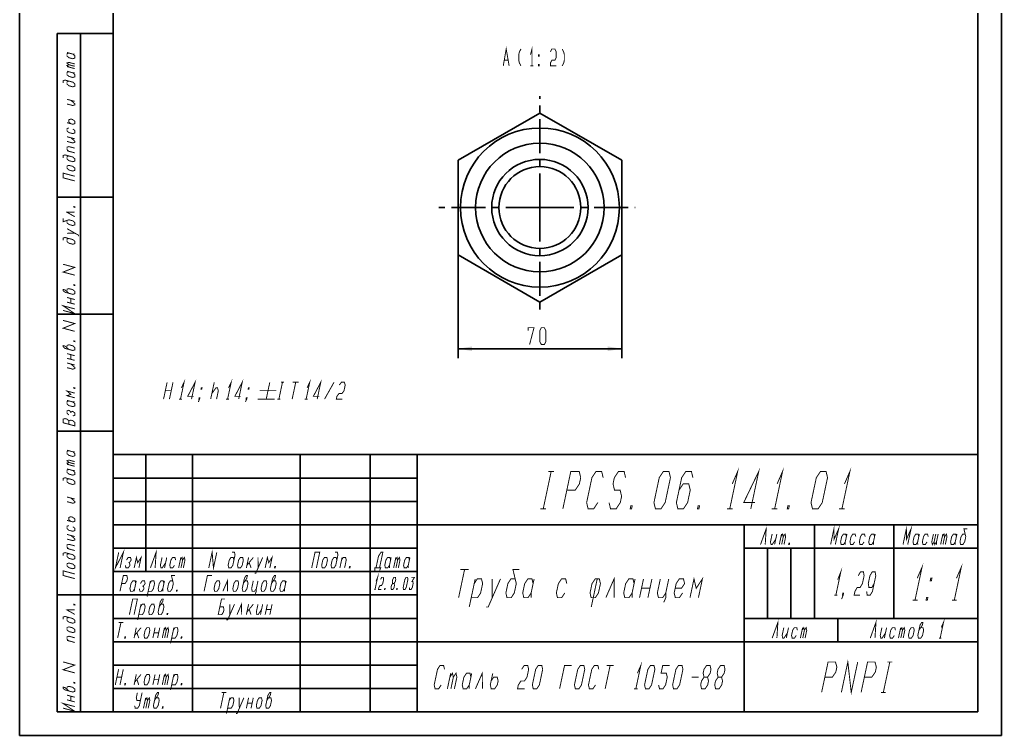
# Model space of a CAD drawing. Header units: millimetres. Extents: x 0 to 210, y 0 to 297.
# Drawn here: x 0 to 210, y 0 to 153 of the extents above; entities that cross this region are included whole.
import ezdxf

# ---------------------------------------------------------------- set-up
doc = ezdxf.new("R2010")
doc.units = ezdxf.units.MM
doc.header["$LTSCALE"] = 19.36
doc.linetypes.add('CENTER', pattern=[0.6, 0.375, -0.075, 0.075, -0.075])
doc.layers.get('0').update_dxf_attribs({"linetype": 'CONTINUOUS'})
for name, color, linetype in [('ALL_AXIS', 7, 'CONTINUOUS'), ('ALL_DIMENSIONS', 7, 'CONTINUOUS'), ('DEFAULT_1', 7, 'CENTER')]:
    doc.layers.add(name, color=color, linetype=linetype)
doc.styles.get("Standard").update_dxf_attribs({"font": 'txt', "width": 0.7})
doc.dimstyles.new('DIMSTYLE_5', dxfattribs={"dimtxt": 3.6, "dimasz": 3, "dimexe": 0.18, "dimexo": 0.0625, "dimgap": 0.09, "dimtad": 1, "dimlfac": 2, "dimdsep": 46, "dimtxsty": 'STANDARD', "dimblk": '_FILLED', "dimblk1": '_FILLED', "dimblk2": '_FILLED', "dimcen": 0.09, "dimadec": 0, "dimazin": 0, "dimtp": 0.3, "dimtm": 0.3, "dimtfac": 1, "dimtofl": 0, "dimtmove": 0, "dimatfit": 3, "dimldrblk": '_FILLED', "dimfxl": 1, "dimtolj": 1, "dimarcsym": 0})

# ---------------------------------------------------------------- blocks, each defined once
blk = doc.blocks.new('_FILLED')
at = {"color": 0, "linetype": 'BYBLOCK'}
blk.add_solid([(0, 0), (-1, 0.167), (-1, -0.167)], dxfattribs=at)
blk = doc.blocks.new('*D8')
at = {"layer": 'ALL_DIMENSIONS', "color": 2, "linetype": 'CONTINUOUS'}
for p, q in [((93.79, 102.71), (93.79, 80.63)), ((128.79, 102.71), (128.79, 80.63)), ((93.79, 82.63), (111.29, 82.63)), ((128.79, 82.63), (111.29, 82.63))]:
    blk.add_line(p, q, dxfattribs=at)
at = {"layer": 'ALL_DIMENSIONS', "color": 2, "linetype": 'CONTINUOUS', "xscale": 3, "yscale": 3, "zscale": 3, "rotation": 180}
blk.add_blockref('_FILLED', (93.79, 82.63), dxfattribs=at)
at = {"layer": 'ALL_DIMENSIONS', "color": 2, "linetype": 'CONTINUOUS', "xscale": 3, "yscale": 3, "zscale": 3}
blk.add_blockref('_FILLED', (128.79, 82.63), dxfattribs=at)

msp = doc.modelspace()

# ---------------------------------------------------------------- linework, layer by layer
at = {"color": 7, "linetype": 'CONTINUOUS'}
for p, q in [((0, 297), (0, 0)), ((210, 297), (210, 0)), ((20, 5), (20, 292.349899)), ((205, 5), (205, 292.349899)), ((8, 5), (8, 150)), ((8, 150), (20, 150)), ((13, 5), (13, 150)), ((20, 5), (20, 150)), ((93.789326, 122.912482), (111.289326, 133.016112)), ((111.289326, 133.016112), (128.789326, 122.912482)), ((93.789326, 102.705223), (93.789326, 122.912482)), ((128.789326, 122.912482), (128.789326, 102.705223)), ((8, 115), (20, 115)), ((111.289326, 92.601593), (93.789326, 102.705223)), ((128.789326, 102.705223), (111.289326, 92.601593)), ((8, 90), (20, 90)), ((8, 65), (20, 65)), ((205, 60), (20, 60)), ((20, 5), (20, 60)), ((27, 35), (27, 60)), ((37, 5), (37, 60)), ((60, 5), (60, 60)), ((75, 5), (75, 60)), ((85, 5), (85, 60)), ((205, 5), (205, 60)), ((85, 55), (20, 55)), ((85, 50), (20, 50)), ((205, 45), (20, 45)), ((155, 5), (155, 45)), ((170, 25), (170, 45)), ((187, 25), (187, 45)), ((85, 40), (20, 40)), ((205, 40), (155, 40)), ((160, 25), (160, 40)), ((165, 25), (165, 40)), ((85, 35), (20, 35)), ((8, 30), (20, 30)), ((85, 30), (20, 30)), ((85, 25), (20, 25)), ((205, 25), (155, 25)), ((175, 20), (175, 25)), ((205, 20), (20, 20)), ((85, 15), (20, 15)), ((85, 10), (20, 10)), ((8, 5), (20, 5)), ((205, 5), (20, 5)), ((205, 5), (20, 5)), ((0, 0), (210, 0))]:
    msp.add_line(p, q, dxfattribs=at)
at = {"color": 2, "linetype": 'CONTINUOUS', "const_width": 0.2}
for points in [[(103.449827, 143.091266), (104.079824, 146.691263), (104.709821, 143.091266)], [(109.277324, 145.491264), (109.592328, 146.691263), (109.592328, 143.091266)], [(10.127428, 145.946582), (11.377426, 145.611641), (11.794094, 145.625004)], [(10.544096, 145.834938), (10.127428, 145.696579), (10.127428, 145.196584), (10.544096, 144.834937), (11.377426, 144.61165), (11.794094, 144.749999), (11.794094, 145.250005), (11.377426, 145.611641)], [(107.229831, 146.691263), (106.914827, 146.091258), (106.757325, 145.491264), (106.757325, 144.291265), (106.914827, 143.69126), (107.229831, 143.091266)], [(111.167326, 145.191256), (111.009824, 145.191256), (111.009824, 145.491264), (111.167326, 145.491264), (111.167326, 145.191256)], [(113.529834, 146.091258), (113.844816, 146.691263), (114.474824, 146.691263), (114.789828, 146.091258), (114.789828, 144.891259), (114.474824, 144.291265), (113.844816, 144.291265), (113.529834, 143.69126), (113.529834, 143.091266), (114.789828, 143.091266)], [(116.049822, 146.691263), (116.364826, 146.091258), (116.522328, 145.491264), (116.522328, 144.291265), (116.364826, 143.69126), (116.049822, 143.091266)], [(10.544096, 143.334941), (10.127428, 143.696577), (10.544096, 143.834937), (11.794094, 143.499995)], [(10.544096, 142.834936), (10.127428, 143.196582), (10.544096, 143.334941), (11.794094, 143)], [(11.794094, 142.500005), (10.127428, 142.946579)], [(103.764831, 144.291265), (104.394828, 144.291265)], [(109.277324, 143.091266), (109.907332, 143.091266)], [(111.167326, 143.091266), (111.009824, 143.091266), (111.009824, 143.391263), (111.167326, 143.391263), (111.167326, 143.091266)], [(10.127428, 141.946578), (11.377426, 141.611647), (11.794094, 141.625)], [(10.544096, 141.834935), (10.127428, 141.696586), (10.127428, 141.19658), (10.544096, 140.834934), (11.377426, 140.611646), (11.794094, 140.749995), (11.794094, 141.250001), (11.377426, 141.611647)], [(10.544096, 139.834933), (10.127428, 139.696584), (10.127428, 139.196578), (10.544096, 138.834932), (11.377426, 138.611645), (11.794094, 138.750004), (11.794094, 139.249999), (11.377426, 139.611646), (9.71076, 140.05823), (9.294097, 139.919871), (9.294097, 139.419876)], [(10.127428, 135.946583), (11.794094, 135.499998)], [(10.127428, 134.946582), (11.377426, 134.611641), (11.794094, 134.75), (11.794094, 135.000003), (10.960764, 135.723296)], [(10.127428, 130.946578), (11.377426, 130.611647), (11.794094, 130.749996), (11.794094, 131.250002), (11.377426, 131.611648), (10.960764, 131.723292), (10.544096, 131.584933), (10.544096, 131.084937), (10.960764, 130.723291)], [(10.544096, 129.834934), (10.127428, 129.696585), (10.127428, 129.196579), (10.544096, 128.834933), (11.377426, 128.611646), (11.794094, 128.750005), (11.794094, 129.25), (11.377426, 129.611646)], [(10.127428, 127.946586), (11.794094, 127.500001)], [(10.127428, 126.946585), (11.377426, 126.611644), (11.794094, 126.750003), (11.794094, 126.999995), (10.960764, 127.723288)], [(10.544096, 123.834938), (10.127428, 123.696579), (10.127428, 123.196584), (10.544096, 122.834937), (11.377426, 122.61165), (11.794094, 122.749999), (11.794094, 123.250005), (11.377426, 123.611641), (9.71076, 124.058226), (9.294097, 123.919877), (9.294097, 123.419871)], [(10.544096, 124.834939), (10.127428, 125.196586), (10.127428, 125.696581), (10.544096, 125.83494), (11.794094, 125.499999)], [(11.794094, 124.499998), (10.127428, 124.946583)], [(11.377426, 120.611648), (11.794094, 120.749997), (11.794094, 121.250003), (11.377426, 121.611649), (10.544096, 121.834937), (10.127428, 121.696577), (10.127428, 121.196582), (10.544096, 120.834936), (11.377426, 120.611648)], [(11.794094, 118.500003), (9.294097, 119.169875), (9.294097, 120.169876), (11.794094, 119.500004)], [(11.794094, 110.854165), (10.127428, 111.800745), (11.794094, 111.854166)], [(11.794094, 112.979163), (11.794094, 112.854167), (11.58576, 112.909994), (11.58576, 113.03499), (11.794094, 112.979163)], [(10.127428, 110.050746), (10.127428, 109.550751), (10.544096, 109.189104), (11.377426, 108.965817), (11.794094, 109.104166), (11.794094, 109.604172), (11.377426, 109.965808), (10.544096, 110.189105), (9.294097, 109.774038), (9.294097, 110.524036)], [(12.62743, 106.630874), (12.62743, 106.880877), (10.127428, 108.300747)], [(10.127428, 107.300746), (11.794094, 107.354167)], [(10.544096, 106.189102), (10.127428, 106.050753), (10.127428, 105.550747), (10.544096, 105.189101), (11.377426, 104.965813), (11.794094, 105.104162), (11.794094, 105.604168), (11.377426, 105.965814), (9.71076, 106.412399), (9.294097, 106.27404), (9.294097, 105.774045)], [(11.794094, 98.354169), (9.294097, 99.024041), (11.794094, 100.02083), (9.294097, 100.690702)], [(10.544096, 94.480772), (9.71076, 95.204065), (9.294097, 95.315709), (9.294097, 95.065706), (9.71076, 94.70406), (11.377426, 94.257475), (11.794094, 94.395834), (11.794094, 94.895829), (11.377426, 95.257476), (10.544096, 95.480773), (10.127428, 95.342414), (10.127428, 94.842419)], [(11.794094, 96.270829), (11.794094, 96.145833), (11.58576, 96.20166), (11.58576, 96.326656), (11.794094, 96.270829)], [(10.127428, 93.592415), (11.794094, 93.14583)], [(11.794094, 92.145829), (10.127428, 92.592414)], [(10.960764, 92.369127), (10.960764, 93.369128)], [(9.294097, 90.81571), (11.794094, 90.145838), (9.294097, 91.815711), (11.794094, 91.145828)], [(11.794094, 86.354168), (9.294097, 87.02404), (11.794094, 88.020834), (9.294097, 88.690707)], [(11.794094, 84.270833), (11.794094, 84.145832), (11.58576, 84.201654), (11.58576, 84.326655), (11.794094, 84.270833)], [(10.544096, 82.480771), (9.71076, 83.204059), (9.294097, 83.315708), (9.294097, 83.065705), (9.71076, 82.704059), (11.377426, 82.257479), (11.794094, 82.395833), (11.794094, 82.895833), (11.377426, 83.25748), (10.544096, 83.480772), (10.127428, 83.342413), (10.127428, 82.842418)], [(10.127428, 81.592414), (11.794094, 81.145834)], [(11.794094, 80.145833), (10.127428, 80.592413)], [(10.960764, 80.369126), (10.960764, 81.369127)], [(10.127428, 79.592417), (11.794094, 79.145833)], [(10.127428, 78.592417), (11.377426, 78.25748), (11.794094, 78.395834), (11.794094, 78.645832), (10.960764, 79.369125)], [(34.602299, 74.265667), (35.172365, 75.465667), (34.407156, 71.865664)], [(36.769653, 71.865664), (37.534862, 75.465667), (35.952194, 72.465669), (37.212188, 72.465669)], [(44.682295, 74.265667), (45.252361, 75.465667), (44.487163, 71.865664)], [(46.84966, 71.865664), (47.614858, 75.465667), (46.03219, 72.465669), (47.292195, 72.465669)], [(61.482292, 74.265667), (62.052358, 75.465667), (61.28716, 71.865664)], [(63.649657, 71.865664), (64.414866, 75.465667), (62.832188, 72.465669), (64.092192, 72.465669)], [(11.794094, 72.145831), (10.127428, 72.592416), (10.960764, 72.869124), (10.127428, 73.592417), (11.794094, 73.145832)], [(11.794094, 74.270834), (11.794094, 74.145833), (11.58576, 74.201655), (11.58576, 74.326656), (11.794094, 74.270834)], [(30.784654, 71.865664), (31.549863, 75.465667)], [(31.167259, 73.665668), (32.427264, 73.665668)], [(32.809857, 75.465667), (32.044659, 71.865664)], [(38.948523, 73.965665), (38.791021, 73.965665), (38.854798, 74.265667), (39.012289, 74.265667), (38.948523, 73.965665)], [(41.629859, 75.465667), (40.864661, 71.865664)], [(41.119724, 73.065668), (42.004794, 74.265667), (42.319798, 74.265667), (42.50726, 73.665668), (42.124655, 71.865664)], [(49.02853, 73.965665), (48.871028, 73.965665), (48.934794, 74.265667), (49.092296, 74.265667), (49.02853, 73.965665)], [(51.327262, 73.665668), (54.927259, 73.665668)], [(53.509859, 75.465667), (52.744661, 71.865664)], [(56.224861, 75.465667), (55.459663, 71.865664)], [(55.909857, 75.465667), (56.539865, 75.465667)], [(59.059864, 75.465667), (58.294655, 71.865664)], [(58.429856, 75.465667), (59.689861, 75.465667)], [(65.224655, 71.865664), (67.249858, 75.465667)], [(68.382332, 74.865667), (68.824856, 75.465667), (69.454864, 75.465667), (69.642326, 74.865667), (69.387264, 73.665668), (68.944729, 73.065668), (68.314721, 73.065668), (67.872196, 72.465669), (67.744654, 71.865664), (69.004659, 71.865664)], [(10.127428, 71.592415), (11.377426, 71.257479), (11.794094, 71.270832)], [(10.544096, 71.480771), (10.127428, 71.342417), (10.127428, 70.842417), (10.544096, 70.480771), (11.377426, 70.257478), (11.794094, 70.395832), (11.794094, 70.895833), (11.377426, 71.257479)], [(34.092163, 71.865664), (34.72216, 71.865664)], [(38.502153, 71.865664), (38.344662, 71.865664), (38.408428, 72.165667), (38.56593, 72.165667), (38.502153, 71.865664), (38.21712, 71.265665)], [(44.172159, 71.865664), (44.802156, 71.865664)], [(48.58216, 71.865664), (48.424658, 71.865664), (48.488424, 72.165667), (48.645926, 72.165667), (48.58216, 71.865664), (48.297127, 71.265665)], [(50.944657, 71.865664), (54.544654, 71.865664)], [(55.144659, 71.865664), (55.774656, 71.865664)], [(60.972156, 71.865664), (61.602153, 71.865664)], [(11.377426, 68.257481), (11.794094, 68.395835), (11.794094, 68.895836), (11.377426, 69.257477), (10.960764, 69.119123), (10.544096, 69.48077), (10.127428, 69.342416), (10.127428, 68.842415), (10.544096, 68.480769)], [(11.794094, 66.145836), (11.794094, 66.895834), (11.377426, 67.25748), (10.960764, 67.369124), (10.544096, 67.23077), (10.127428, 67.592417), (9.71076, 67.70406), (9.294097, 67.565706), (9.294097, 66.815708), (11.794094, 66.145836)], [(10.544096, 66.480772), (10.544096, 67.23077)], [(10.960764, 68.869125), (10.960764, 69.119123)], [(10.127428, 60.94658), (11.377426, 60.611644), (11.794094, 60.625001)], [(10.544096, 60.834936), (10.127428, 60.696582), (10.127428, 60.196582), (10.544096, 59.834935), (11.377426, 59.611648), (11.794094, 59.750002), (11.794094, 60.250002), (11.377426, 60.611644)], [(10.544096, 58.334939), (10.127428, 58.69658), (10.544096, 58.834934), (11.794094, 58.499998)], [(10.544096, 57.834938), (10.127428, 58.19658), (10.544096, 58.334939), (11.794094, 57.999998)], [(11.794094, 57.500002), (10.127428, 57.946582)], [(10.127428, 56.946581), (11.377426, 56.611645), (11.794094, 56.624998)], [(10.544096, 56.834938), (10.127428, 56.696583), (10.127428, 56.196583), (10.544096, 55.834937), (11.377426, 55.611644), (11.794094, 55.749998), (11.794094, 56.249999), (11.377426, 56.611645)], [(152.433633, 53.74397), (153.600449, 56.410637), (151.900004, 48.41064)], [(156.399992, 48.41064), (158.100459, 56.410637), (154.88341, 49.743971), (157.283408, 49.743971)], [(162.033625, 53.74397), (163.200463, 56.410637), (161.499996, 48.41064)], [(176.433635, 53.74397), (177.600451, 56.410637), (175.900006, 48.41064)], [(10.544096, 54.834936), (10.127428, 54.696582), (10.127428, 54.196581), (10.544096, 53.834935), (11.377426, 53.611647), (11.794094, 53.750001), (11.794094, 54.250002), (11.377426, 54.611643), (9.71076, 55.058228), (9.294097, 54.919874), (9.294097, 54.419874)], [(113.700463, 56.410637), (111.999996, 48.41064)], [(113.100447, 56.410637), (114.300457, 56.410637)], [(116.199998, 48.41064), (117.900443, 56.410637), (119.700447, 56.410637), (120.017041, 55.077306), (119.733641, 53.74397), (118.850225, 52.410639), (117.050221, 52.410639)], [(124.817037, 55.077306), (124.500443, 56.410637), (123.300455, 56.410637), (122.417039, 55.077306), (121.283416, 49.743971), (121.60001, 48.41064), (122.799998, 48.41064), (123.683414, 49.743971)], [(126.083412, 49.743971), (126.400006, 48.41064), (127.599994, 48.41064), (128.48341, 49.743971), (128.766811, 51.077302), (128.450217, 52.410639), (127.250229, 52.410639), (126.933635, 53.74397), (127.217035, 55.077306), (128.100451, 56.410637), (129.300461, 56.410637), (129.617033, 55.077306)], [(135.999998, 48.41064), (135.683404, 49.743971), (136.817049, 55.077306), (137.700443, 56.410637), (138.900453, 56.410637), (139.217047, 55.077306), (138.083402, 49.743971), (137.200008, 48.41064), (135.999998, 48.41064)], [(144.017043, 55.077306), (143.700449, 56.410637), (142.500461, 56.410637), (141.617045, 55.077306), (140.4834, 49.743971), (140.799994, 48.41064), (142.000004, 48.41064), (142.883398, 49.743971), (143.450221, 52.410639), (143.133627, 53.74397), (141.933639, 53.74397), (141.050223, 52.410639)], [(169.599992, 48.41064), (169.283398, 49.743971), (170.417043, 55.077306), (171.300459, 56.410637), (172.500447, 56.410637), (172.817041, 55.077306), (171.683418, 49.743971), (170.800002, 48.41064), (169.599992, 48.41064)], [(10.127428, 50.946581), (11.794094, 50.500001)], [(10.127428, 49.94658), (11.377426, 49.611644), (11.794094, 49.749998), (11.794094, 50), (10.960764, 50.723293)], [(111.400002, 48.41064), (112.59999, 48.41064)], [(130.899994, 48.41064), (130.600008, 48.41064), (130.741697, 49.077306), (131.041705, 49.077306), (130.899994, 48.41064)], [(145.300004, 48.41064), (144.999996, 48.41064), (145.141707, 49.077306), (145.441715, 49.077306), (145.300004, 48.41064)], [(151.30001, 48.41064), (152.499998, 48.41064)], [(160.900002, 48.41064), (162.09999, 48.41064)], [(164.50001, 48.41064), (164.200002, 48.41064), (164.341713, 49.077306), (164.641699, 49.077306), (164.50001, 48.41064)], [(175.29999, 48.41064), (176.5, 48.41064)], [(10.127428, 45.946581), (11.377426, 45.611645), (11.794094, 45.749999), (11.794094, 46.25), (11.377426, 46.611646), (10.960764, 46.72329), (10.544096, 46.584936), (10.544096, 46.084935), (10.960764, 45.723289)], [(10.544096, 44.834937), (10.127428, 44.696583), (10.127428, 44.196582), (10.544096, 43.834936), (11.377426, 43.611646), (11.794094, 43.75), (11.794094, 44.25), (11.377426, 44.611647)], [(158.480002, 40.787578), (159.694557, 44.137581), (159.484998, 40.787578)], [(173.475, 40.787578), (174.187057, 44.137581), (174.214857, 41.904245), (175.192074, 44.137581), (174.479996, 40.787578)], [(188.964998, 40.787578), (189.677055, 44.137581), (189.704855, 41.904245), (190.682072, 44.137581), (189.969994, 40.787578)], [(202.253449, 43.020914), (201.750951, 43.020914), (201.381033, 42.462581), (201.143674, 41.345912), (201.276254, 40.787578), (201.778752, 40.787578), (202.14867, 41.345912), (202.386029, 42.462581), (201.988311, 44.137581), (202.742068, 44.137581)], [(10.127428, 42.946581), (11.794094, 42.500001)], [(10.127428, 41.946583), (11.377426, 41.611646), (11.794094, 41.75), (11.794094, 42.000001), (10.960764, 42.723291)], [(160.964713, 43.020914), (160.608674, 41.345912), (160.741254, 40.787578), (160.992492, 40.787578), (161.73235, 41.904245)], [(161.969709, 43.020914), (161.49499, 40.787578)], [(162.500008, 40.787578), (162.974705, 43.020914)], [(162.856025, 42.462581), (163.225965, 43.020914), (163.358523, 42.462581), (163.002506, 40.787578)], [(163.358523, 42.462581), (163.728463, 43.020914), (163.861043, 42.462581), (163.505004, 40.787578)], [(176.846027, 42.462581), (176.713469, 43.020914), (176.210949, 43.020914), (175.841031, 42.462581), (175.603672, 41.345912), (175.736252, 40.787578), (176.23875, 40.787578), (176.608668, 41.345912)], [(176.964707, 43.020914), (176.608668, 41.345912), (176.615629, 40.787578)], [(178.856041, 42.462581), (178.723461, 43.020914), (178.220963, 43.020914), (177.851023, 42.462581), (177.613686, 41.345912), (177.746244, 40.787578), (178.248742, 40.787578), (178.618682, 41.345912)], [(180.866033, 42.462581), (180.733453, 43.020914), (180.230955, 43.020914), (179.861037, 42.462581), (179.623678, 41.345912), (179.756258, 40.787578), (180.258756, 40.787578), (180.628674, 41.345912)], [(182.876025, 42.462581), (182.743467, 43.020914), (182.240969, 43.020914), (181.871029, 42.462581), (181.63367, 41.345912), (181.76625, 40.787578), (182.268748, 40.787578), (182.638688, 41.345912)], [(182.994705, 43.020914), (182.638688, 41.345912), (182.645627, 40.787578)], [(192.336025, 42.462581), (192.203467, 43.020914), (191.700969, 43.020914), (191.331029, 42.462581), (191.09367, 41.345912), (191.22625, 40.787578), (191.728748, 40.787578), (192.098688, 41.345912)], [(192.454705, 43.020914), (192.098688, 41.345912), (192.105627, 40.787578)], [(194.346039, 42.462581), (194.213459, 43.020914), (193.710961, 43.020914), (193.341043, 42.462581), (193.103684, 41.345912), (193.236242, 40.787578), (193.73874, 40.787578), (194.10868, 41.345912)], [(195.469715, 43.020914), (195.113676, 41.345912), (195.246256, 40.787578), (195.616174, 41.345912), (195.748754, 40.787578), (196.118672, 41.345912), (196.474711, 43.020914)], [(195.972213, 43.020914), (195.616174, 41.345912)], [(197.00501, 40.787578), (197.479707, 43.020914)], [(197.361027, 42.462581), (197.730967, 43.020914), (197.863525, 42.462581), (197.507508, 40.787578)], [(197.863525, 42.462581), (198.233465, 43.020914), (198.366023, 42.462581), (198.010006, 40.787578)], [(200.376037, 42.462581), (200.243457, 43.020914), (199.740959, 43.020914), (199.371041, 42.462581), (199.133682, 41.345912), (199.26624, 40.787578), (199.76876, 40.787578), (200.138678, 41.345912)], [(200.494717, 43.020914), (200.138678, 41.345912), (200.145617, 40.787578)], [(10.544096, 39.834937), (10.127428, 40.196581), (10.127428, 40.696581), (10.544096, 40.834935), (11.794094, 40.499999)], [(11.794094, 39.500001), (10.127428, 39.946583)], [(164.635619, 40.787578), (164.51, 40.787578), (164.56934, 41.066746), (164.694959, 41.066746), (164.635619, 40.787578)], [(196.118672, 41.345912), (196.125633, 40.787578)], [(10.544096, 38.834936), (10.127428, 38.696582), (10.127428, 38.196582), (10.544096, 37.834938), (11.377426, 37.611645), (11.794094, 37.749999), (11.794094, 38.25), (11.377426, 38.611646), (9.71076, 39.058229), (9.294097, 38.919872), (9.294097, 38.419874)], [(21.197069, 39.137578), (20.485002, 35.787579), (22.202065, 39.137578), (21.489998, 35.787579)], [(22.613674, 36.345912), (22.746254, 35.787579), (23.248752, 35.787579), (23.618681, 36.345912), (23.486101, 36.904245), (23.856029, 37.462579), (23.72346, 38.020912), (23.220962, 38.020912), (22.851033, 37.462579)], [(24.504997, 35.787579), (24.979705, 38.020912), (25.244854, 36.904245), (25.984712, 38.020912), (25.510004, 35.787579)], [(27.979998, 35.787579), (29.194563, 39.137578), (28.985005, 35.787579)], [(30.464709, 38.020912), (30.108681, 36.345912), (30.24125, 35.787579), (30.492499, 35.787579), (31.232356, 36.904245)], [(31.469705, 38.020912), (30.994997, 35.787579)], [(33.361028, 37.462579), (33.228459, 38.020912), (32.725961, 38.020912), (32.356032, 37.462579), (32.118673, 36.345912), (32.251253, 35.787579), (32.753751, 35.787579), (33.12368, 36.345912)], [(34.009996, 35.787579), (34.484715, 38.020912)], [(34.366035, 37.462579), (34.735964, 38.020912), (34.868533, 37.462579), (34.512505, 35.787579)], [(34.868533, 37.462579), (35.238462, 38.020912), (35.371031, 37.462579), (35.015003, 35.787579)], [(40.460003, 35.787579), (41.17206, 39.137578), (41.464999, 35.787579), (42.177066, 39.137578)], [(45.841033, 37.462579), (45.708464, 38.020912), (45.205955, 38.020912), (44.836037, 37.462579), (44.598678, 36.345912), (44.731247, 35.787579), (45.233745, 35.787579), (45.603674, 36.345912), (46.078382, 38.579245), (45.945813, 39.137578), (45.443314, 39.137578)], [(46.608681, 36.345912), (46.74125, 35.787579), (47.243748, 35.787579), (47.613677, 36.345912), (47.851036, 37.462579), (47.718456, 38.020912), (47.215958, 38.020912), (46.846029, 37.462579), (46.608681, 36.345912)], [(48.974712, 38.020912), (48.500004, 35.787579)], [(48.618673, 36.345912), (49.979708, 38.020912)], [(50.272647, 34.670912), (50.523896, 34.670912), (51.989711, 38.020912)], [(50.984715, 38.020912), (51.012505, 35.787579)], [(52.519999, 35.787579), (52.994707, 38.020912), (53.259856, 36.904245), (53.999714, 38.020912), (53.524995, 35.787579)], [(62.474999, 35.787579), (63.187066, 39.137578), (64.192063, 39.137578), (63.479995, 35.787579)], [(64.603682, 36.345912), (64.736251, 35.787579), (65.238749, 35.787579), (65.608678, 36.345912), (65.846037, 37.462579), (65.713457, 38.020912), (65.210959, 38.020912), (64.84103, 37.462579), (64.603682, 36.345912)], [(67.856029, 37.462579), (67.72346, 38.020912), (67.220962, 38.020912), (66.851033, 37.462579), (66.613674, 36.345912), (66.746254, 35.787579), (67.248752, 35.787579), (67.618681, 36.345912), (68.093389, 38.579245), (67.960819, 39.137578), (67.458311, 39.137578)], [(68.504997, 35.787579), (68.979705, 38.020912)], [(68.861036, 37.462579), (69.230965, 38.020912), (69.733463, 38.020912), (69.866032, 37.462579), (69.510004, 35.787579)], [(76.231251, 35.787579), (76.765299, 38.30008), (77.320187, 39.137578), (77.697065, 39.137578), (76.984998, 35.787579)], [(79.351029, 37.462579), (79.21846, 38.020912), (78.715962, 38.020912), (78.346033, 37.462579), (78.108674, 36.345912), (78.241254, 35.787579), (78.743752, 35.787579), (79.113681, 36.345912)], [(79.469709, 38.020912), (79.113681, 36.345912), (79.12062, 35.787579)], [(79.999997, 35.787579), (80.474705, 38.020912)], [(80.356036, 37.462579), (80.725965, 38.020912), (80.858534, 37.462579), (80.502495, 35.787579)], [(80.858534, 37.462579), (81.228463, 38.020912), (81.361032, 37.462579), (81.005004, 35.787579)], [(83.371035, 37.462579), (83.238455, 38.020912), (82.735957, 38.020912), (82.366028, 37.462579), (82.12868, 36.345912), (82.261249, 35.787579), (82.763747, 35.787579), (83.133676, 36.345912)], [(83.489715, 38.020912), (83.133676, 36.345912), (83.140626, 35.787579)], [(11.377426, 35.611646), (11.794094, 35.75), (11.794094, 36.25), (11.377426, 36.611644), (10.544096, 36.834937), (10.127428, 36.696583), (10.127428, 36.196582), (10.544096, 35.834936), (11.377426, 35.611646)], [(23.234852, 36.904245), (23.486101, 36.904245)], [(49.114231, 36.904245), (49.505, 35.787579)], [(54.655621, 35.787579), (54.530002, 35.787579), (54.589342, 36.066747), (54.714961, 36.066747), (54.655621, 35.787579)], [(70.64063, 35.787579), (70.515, 35.787579), (70.57434, 36.066747), (70.699959, 36.066747), (70.64063, 35.787579)], [(75.986952, 35.229246), (75.980002, 35.787579), (77.236247, 35.787579), (76.991948, 35.229246)], [(174.989777, 33.277481), (175.656523, 34.944148), (174.593756, 29.944148)], [(192.004436, 33.588476), (193.025395, 35.921808), (191.537494, 28.921809)], [(200.404439, 33.588476), (201.425398, 35.921808), (199.937498, 28.921809)], [(11.794094, 33.5), (9.294097, 34.169873), (9.294097, 35.169874), (11.794094, 34.499999)], [(21.465001, 30.787579), (22.177068, 34.137579), (22.930815, 34.137579), (23.063385, 33.579246), (22.944705, 33.020912), (22.574787, 32.462579), (21.821029, 32.462579)], [(32.74346, 33.020912), (32.240962, 33.020912), (31.871033, 32.462579), (31.633674, 31.345913), (31.766254, 30.787579), (32.268752, 30.787579), (32.638681, 31.345913), (32.876029, 32.462579), (32.478311, 34.137579), (33.232068, 34.137579)], [(39.454996, 30.787579), (40.167063, 34.137579), (41.17206, 34.137579)], [(47.851036, 32.462579), (48.590883, 33.579246), (48.709562, 34.137579), (48.458313, 34.137579), (48.088385, 33.579246), (47.613677, 31.345913), (47.746246, 30.787579), (48.248755, 30.787579), (48.618673, 31.345913), (48.856032, 32.462579), (48.723463, 33.020912), (48.220965, 33.020912)], [(53.881034, 32.462579), (54.620892, 33.579246), (54.739561, 34.137579), (54.488312, 34.137579), (54.118383, 33.579246), (53.643675, 31.345913), (53.776255, 30.787579), (54.278753, 30.787579), (54.648682, 31.345913), (54.88603, 32.462579), (54.753461, 33.020912), (54.250963, 33.020912)], [(76.224677, 32.90429), (76.571402, 33.770956), (76.018749, 31.170957)], [(77.210541, 33.337624), (77.465152, 33.770956), (77.790146, 33.770956), (77.86054, 33.337624), (77.676322, 32.470958), (77.421711, 32.037624), (77.096717, 32.037624), (76.842105, 31.604292), (76.750002, 31.170957), (77.400001, 31.170957)], [(80.113821, 32.470958), (80.368433, 32.90429), (80.460536, 33.337624), (80.390143, 33.770956), (80.065148, 33.770956), (79.810537, 33.337624), (79.718434, 32.90429), (79.788827, 32.470958)], [(82.112502, 31.170957), (82.042108, 31.604292), (82.410544, 33.337624), (82.665145, 33.770956), (82.990149, 33.770956), (83.060543, 33.337624), (82.692107, 31.604292), (82.437496, 31.170957), (82.112502, 31.170957)], [(83.802646, 33.770956), (84.452645, 33.770956), (83.943433, 32.90429), (84.10593, 32.90429), (84.176323, 32.470958), (83.992105, 31.604292), (83.737505, 31.170957), (83.4125, 31.170957), (83.342106, 31.604292)], [(95.175335, 35.432979), (93.900001, 29.432979)], [(94.275344, 35.432979), (96.075337, 35.432979)], [(106.000227, 33.432977), (105.100225, 33.432977), (104.437668, 32.432979), (104.012557, 30.432977), (104.250002, 29.432979), (105.150004, 29.432979), (105.812561, 30.432977), (106.237672, 32.432979), (105.525336, 35.432979), (106.875339, 35.432979)], [(125.399994, 29.432979), (127.150219, 33.432977), (127.199998, 29.432979)], [(143.39999, 29.432979), (144.250234, 33.432977), (144.725104, 31.432978), (146.050217, 33.432977), (145.199994, 29.432979)], [(179.385652, 34.110815), (179.875281, 34.944148), (180.500283, 34.944148), (180.635656, 34.110815), (180.2814, 32.444148), (179.791771, 31.610815), (179.16677, 31.610815), (178.677141, 30.777482), (178.500002, 29.944148), (179.750006, 29.944148)], [(181.177127, 30.777482), (181.3125, 29.944148), (181.937502, 29.944148), (182.427131, 30.777482), (183.135643, 34.110815), (183.000291, 34.944148), (182.375289, 34.944148), (181.88566, 34.110815), (181.531383, 32.444148), (181.666756, 31.610815), (182.291758, 31.610815), (182.781387, 32.444148)], [(195.030445, 33.00514), (194.767949, 33.00514), (194.891936, 33.588476), (195.154432, 33.588476), (195.030445, 33.00514)], [(24.836028, 32.462579), (24.703459, 33.020912), (24.200961, 33.020912), (23.831032, 32.462579), (23.593673, 31.345913), (23.726253, 30.787579), (24.228751, 30.787579), (24.59868, 31.345913)], [(24.954708, 33.020912), (24.59868, 31.345913), (24.60563, 30.787579)], [(25.603676, 31.345913), (25.736245, 30.787579), (26.238754, 30.787579), (26.608683, 31.345913), (26.476103, 31.904246), (26.846031, 32.462579), (26.713462, 33.020912), (26.210964, 33.020912), (25.841035, 32.462579)], [(26.224854, 31.904246), (26.476103, 31.904246)], [(27.25765, 29.670913), (27.969707, 33.020912)], [(27.494999, 30.787579), (28.248746, 30.787579), (28.618675, 31.345913), (28.856034, 32.462579), (28.723465, 33.020912), (28.220956, 33.020912), (27.851027, 32.462579)], [(30.866037, 32.462579), (30.733457, 33.020912), (30.230959, 33.020912), (29.86103, 32.462579), (29.623682, 31.345913), (29.756251, 30.787579), (30.258749, 30.787579), (30.628678, 31.345913)], [(30.984706, 33.020912), (30.628678, 31.345913), (30.635628, 30.787579)], [(41.583679, 31.345913), (41.716248, 30.787579), (42.218746, 30.787579), (42.588675, 31.345913), (42.826034, 32.462579), (42.693465, 33.020912), (42.190956, 33.020912), (41.821027, 32.462579), (41.583679, 31.345913)], [(43.475002, 30.787579), (44.452208, 33.020912), (44.479998, 30.787579)], [(45.603674, 31.345913), (45.736254, 30.787579), (46.238752, 30.787579), (46.608681, 31.345913), (46.846029, 32.462579), (46.71346, 33.020912), (46.210962, 33.020912), (45.841033, 32.462579), (45.603674, 31.345913)], [(49.979708, 33.020912), (49.62368, 31.345913), (49.756249, 30.787579), (50.258747, 30.787579), (50.628676, 31.345913), (50.635626, 30.787579), (50.391327, 30.229246)], [(50.984715, 33.020912), (50.628676, 31.345913)], [(51.633683, 31.345913), (51.766252, 30.787579), (52.26875, 30.787579), (52.638679, 31.345913), (52.876027, 32.462579), (52.743458, 33.020912), (52.24096, 33.020912), (51.871031, 32.462579), (51.633683, 31.345913)], [(56.896033, 32.462579), (56.763464, 33.020912), (56.260955, 33.020912), (55.891037, 32.462579), (55.653678, 31.345913), (55.786247, 30.787579), (56.288745, 30.787579), (56.658674, 31.345913)], [(57.014713, 33.020912), (56.658674, 31.345913), (56.665624, 30.787579)], [(79.512495, 31.170957), (79.8375, 31.170957), (80.092111, 31.604292), (80.184215, 32.037624), (80.113821, 32.470958), (79.788827, 32.470958), (79.534216, 32.037624), (79.442112, 31.604292), (79.512495, 31.170957)], [(96.174885, 27.432979), (97.450229, 33.432977)], [(96.599996, 29.432979), (97.949999, 29.432979), (98.612556, 30.432977), (99.037667, 32.432979), (98.800222, 33.432977), (97.90023, 33.432977), (97.237674, 32.432979)], [(99.774882, 27.432979), (100.224883, 27.432979), (102.85023, 33.432977)], [(101.050227, 33.432977), (101.099995, 29.432979)], [(109.83768, 32.432979), (109.600234, 33.432977), (108.700222, 33.432977), (108.037665, 32.432979), (107.612554, 30.432977), (107.849999, 29.432979), (108.750001, 29.432979), (109.412547, 30.432977)], [(110.050225, 33.432977), (109.412547, 30.432977), (109.425008, 29.432979)], [(117.037674, 32.432979), (116.800229, 33.432977), (115.900227, 33.432977), (115.23767, 32.432979), (114.812559, 30.432977), (115.050004, 29.432979), (115.950006, 29.432979), (116.612562, 30.432977)], [(122.012553, 30.432977), (122.249998, 29.432979), (123.15, 29.432979), (123.812557, 30.432977), (124.237668, 32.432979), (124.000223, 33.432977), (123.100221, 33.432977), (122.437664, 32.432979), (122.012553, 30.432977)], [(123.550232, 33.432977), (122.274877, 27.432979)], [(131.437662, 32.432979), (131.200217, 33.432977), (130.300236, 33.432977), (129.63768, 32.432979), (129.212547, 30.432977), (129.449992, 29.432979), (130.349994, 29.432979), (131.012551, 30.432977)], [(131.650229, 33.432977), (131.012551, 30.432977), (131.02499, 29.432979)], [(132.60001, 29.432979), (133.450232, 33.432977)], [(133.025121, 31.432978), (134.825104, 31.432978)], [(135.250236, 33.432977), (134.399992, 29.432979)], [(137.050219, 33.432977), (136.412563, 30.432977), (136.650008, 29.432979), (137.55001, 29.432979), (138.212566, 30.432977), (138.225006, 29.432979), (137.787434, 28.432978)], [(138.850223, 33.432977), (138.212566, 30.432977)], [(140.225115, 31.432978), (141.575107, 31.432978), (142.237664, 32.432979), (142.000219, 33.432977), (141.100217, 33.432977), (140.43766, 32.432979), (140.012549, 30.432977), (140.249994, 29.432979), (141.149996, 29.432979), (141.812553, 30.432977)], [(33.650627, 30.787579), (33.524997, 30.787579), (33.584337, 31.066747), (33.709967, 31.066747), (33.650627, 30.787579)], [(75.856252, 31.170957), (76.181246, 31.170957)], [(78.131254, 31.170957), (78.05, 31.170957), (78.096052, 31.387625), (78.177306, 31.387625), (78.131254, 31.170957)], [(80.73125, 31.170957), (80.649996, 31.170957), (80.696059, 31.387625), (80.777302, 31.387625), (80.73125, 31.170957)], [(174.281244, 29.944148), (174.906246, 29.944148)], [(176.15625, 29.944148), (175.999994, 29.944148), (176.088574, 30.360816), (176.244809, 30.360816), (176.15625, 29.944148), (175.822877, 29.110815)], [(194.162498, 28.921809), (193.900002, 28.921809), (194.023988, 29.505142), (194.286484, 29.505142), (194.162498, 28.921809)], [(11.794094, 27.979166), (11.794094, 27.854167), (11.58576, 27.909989), (11.58576, 28.03499), (11.794094, 27.979166)], [(23.475004, 25.78758), (24.187061, 29.137579), (25.192067, 29.137579), (24.48, 25.78758)], [(25.247647, 24.670913), (25.959715, 28.020913)], [(25.484996, 25.78758), (26.238754, 25.78758), (26.608683, 26.345913), (26.846031, 27.46258), (26.713462, 28.020913), (26.210964, 28.020913), (25.841035, 27.46258)], [(27.613679, 26.345913), (27.746248, 25.78758), (28.248746, 25.78758), (28.618675, 26.345913), (28.856034, 27.46258), (28.723465, 28.020913), (28.220956, 28.020913), (27.851027, 27.46258), (27.613679, 26.345913)], [(29.86103, 27.46258), (30.600888, 28.579246), (30.719567, 29.137579), (30.468318, 29.137579), (30.09839, 28.579246), (29.623682, 26.345913), (29.756251, 25.78758), (30.258749, 25.78758), (30.628678, 26.345913), (30.866037, 27.46258), (30.733457, 28.020913), (30.230959, 28.020913)], [(42.469995, 25.78758), (43.182063, 29.137579), (43.93581, 29.137579)], [(42.469995, 25.78758), (43.223753, 25.78758), (43.593682, 26.345913), (43.712351, 26.904246), (43.579781, 27.46258), (42.826034, 27.46258)], [(44.242649, 24.670913), (44.493898, 24.670913), (45.959713, 28.020913)], [(44.954706, 28.020913), (44.982496, 25.78758)], [(46.490001, 25.78758), (47.467207, 28.020913), (47.494997, 25.78758)], [(48.974712, 28.020913), (48.500004, 25.78758)], [(48.618673, 26.345913), (49.979708, 28.020913)], [(50.984715, 28.020913), (50.628676, 26.345913), (50.761245, 25.78758), (51.012505, 25.78758), (51.752352, 26.904246)], [(51.989711, 28.020913), (51.515003, 25.78758)], [(52.519999, 25.78758), (52.994707, 28.020913)], [(53.999714, 28.020913), (53.524995, 25.78758)], [(191.012502, 28.921809), (192.062508, 28.921809)], [(199.412506, 28.921809), (200.46249, 28.921809)], [(10.544096, 25.189103), (10.127428, 25.050749), (10.127428, 24.550749), (10.544096, 24.189102), (11.377426, 23.965812), (11.794094, 24.104166), (11.794094, 24.604167), (11.377426, 24.965813), (9.71076, 25.412393), (9.294097, 25.274039), (9.294097, 24.774038)], [(11.794094, 25.854168), (10.127428, 26.800748), (11.794094, 26.854166)], [(31.640624, 25.78758), (31.515005, 25.78758), (31.574334, 26.066745), (31.699964, 26.066745), (31.640624, 25.78758)], [(49.114231, 26.904246), (49.505, 25.78758)], [(52.757358, 26.904246), (53.762354, 26.904246)], [(11.377426, 21.965812), (11.794094, 22.104167), (11.794094, 22.604167), (11.377426, 22.965811), (10.544096, 23.189104), (10.127428, 23.05075), (10.127428, 22.550749), (10.544096, 22.189103), (11.377426, 21.965812)], [(21.67456, 24.13758), (20.962503, 20.787579)], [(21.172062, 24.13758), (22.177068, 24.13758)], [(24.954708, 23.020913), (24.48, 20.787579)], [(24.59868, 21.345912), (25.959715, 23.020913)], [(26.608683, 21.345912), (26.741252, 20.787579), (27.24375, 20.787579), (27.613679, 21.345912), (27.851027, 22.46258), (27.718458, 23.020913), (27.21596, 23.020913), (26.846031, 22.46258), (26.608683, 21.345912)], [(28.499995, 20.787579), (28.974714, 23.020913)], [(29.97971, 23.020913), (29.505002, 20.787579)], [(30.509998, 20.787579), (30.984706, 23.020913)], [(30.866037, 22.46258), (31.235955, 23.020913), (31.368535, 22.46258), (31.012496, 20.787579)], [(31.368535, 22.46258), (31.738464, 23.020913), (31.871033, 22.46258), (31.515005, 20.787579)], [(32.282642, 19.670912), (32.994709, 23.020913)], [(32.520001, 20.787579), (33.273748, 20.787579), (33.643677, 21.345912), (33.881036, 22.46258), (33.748456, 23.020913), (33.245958, 23.020913), (32.876029, 22.46258)], [(160.98001, 20.787579), (162.194564, 24.13758), (161.985006, 20.787579)], [(163.464699, 23.020913), (163.108682, 21.345912), (163.24124, 20.787579), (163.4925, 20.787579), (164.232357, 21.904247)], [(164.469717, 23.020913), (163.994998, 20.787579)], [(166.361029, 22.46258), (166.228449, 23.020913), (165.725951, 23.020913), (165.356033, 22.46258), (165.118674, 21.345912), (165.251254, 20.787579), (165.753752, 20.787579), (166.12367, 21.345912)], [(167.010008, 20.787579), (167.484705, 23.020913)], [(167.366025, 22.46258), (167.735965, 23.020913), (167.868523, 22.46258), (167.512506, 20.787579)], [(167.868523, 22.46258), (168.238463, 23.020913), (168.371043, 22.46258), (168.015004, 20.787579)], [(181.959996, 20.787579), (183.174572, 24.13758), (182.964992, 20.787579)], [(184.444707, 23.020913), (184.088668, 21.345912), (184.221248, 20.787579), (184.472508, 20.787579), (185.212365, 21.904247)], [(185.449703, 23.020913), (184.975006, 20.787579)], [(187.341037, 22.46258), (187.208457, 23.020913), (186.705959, 23.020913), (186.336041, 22.46258), (186.098682, 21.345912), (186.23124, 20.787579), (186.73376, 20.787579), (187.103678, 21.345912)], [(187.989994, 20.787579), (188.464713, 23.020913)], [(188.346033, 22.46258), (188.715951, 23.020913), (188.848531, 22.46258), (188.492492, 20.787579)], [(188.848531, 22.46258), (189.218449, 23.020913), (189.351029, 22.46258), (188.99499, 20.787579)], [(190.118687, 21.345912), (190.251246, 20.787579), (190.753744, 20.787579), (191.123684, 21.345912), (191.361043, 22.46258), (191.228463, 23.020913), (190.725965, 23.020913), (190.356025, 22.46258), (190.118687, 21.345912)], [(192.366039, 22.46258), (193.105896, 23.579247), (193.224555, 24.13758), (192.973316, 24.13758), (192.603377, 23.579247), (192.12868, 21.345912), (192.26126, 20.787579), (192.763758, 20.787579), (193.133676, 21.345912), (193.371035, 22.46258), (193.238455, 23.020913), (192.735957, 23.020913)], [(197.132842, 23.020913), (197.621439, 24.13758), (196.909383, 20.787579)], [(10.544096, 20.189104), (10.127428, 20.550749), (10.127428, 21.050749), (10.544096, 21.189103), (11.794094, 20.854167)], [(22.595627, 20.787579), (22.469997, 20.787579), (22.529337, 21.066746), (22.654967, 21.066746), (22.595627, 20.787579)], [(25.094228, 21.904247), (25.484996, 20.787579)], [(28.737354, 21.904247), (29.742351, 21.904247)], [(34.655623, 20.787579), (34.530004, 20.787579), (34.589344, 21.066746), (34.714963, 21.066746), (34.655623, 20.787579)], [(11.794094, 19.854166), (10.127428, 20.300748)], [(196.658123, 20.787579), (197.160621, 20.787579)], [(11.794094, 13.354167), (9.294097, 14.02404), (11.794094, 15.020833), (9.294097, 15.690706)], [(90.885657, 14.110815), (90.687786, 14.944149), (89.937788, 14.944149), (89.38565, 14.110815), (88.677128, 10.777482), (88.874999, 9.944148), (89.624997, 9.944148), (90.177135, 10.777482)], [(107.385657, 14.110815), (107.937784, 14.944149), (108.687782, 14.944149), (108.885653, 14.110815), (108.531387, 12.444149), (107.97926, 11.610816), (107.229262, 11.610816), (106.677135, 10.777482), (106.499996, 9.944148), (108.000003, 9.944148)], [(109.874998, 9.944148), (109.677127, 10.777482), (110.38566, 14.110815), (110.937787, 14.944149), (111.687785, 14.944149), (111.885656, 14.110815), (111.177123, 10.777482), (110.624996, 9.944148), (109.874998, 9.944148)], [(115.499994, 9.944148), (116.562783, 14.944149), (118.062779, 14.944149)], [(118.874996, 9.944148), (118.677125, 10.777482), (119.385658, 14.110815), (119.937785, 14.944149), (120.687783, 14.944149), (120.885654, 14.110815), (120.177121, 10.777482), (119.624994, 9.944148), (118.874996, 9.944148)], [(123.885646, 14.110815), (123.687775, 14.944149), (122.937777, 14.944149), (122.38565, 14.110815), (121.677139, 10.777482), (121.87501, 9.944148), (122.625008, 9.944148), (123.177135, 10.777482)], [(126.312779, 14.944149), (125.24999, 9.944148)], [(125.562781, 14.944149), (127.062777, 14.944149)], [(132.146023, 13.277482), (132.875289, 14.944149), (131.8125, 9.944148)], [(133.875, 9.944148), (133.677129, 10.777482), (134.385662, 14.110815), (134.937789, 14.944149), (135.687787, 14.944149), (135.885658, 14.110815), (135.177125, 10.777482), (134.624998, 9.944148), (133.875, 9.944148)], [(136.677121, 10.777482), (136.874992, 9.944148), (137.62499, 9.944148), (138.177139, 10.777482), (138.531395, 12.444149), (138.333523, 13.277482), (137.208516, 13.277482), (137.562793, 14.944149), (139.062789, 14.944149)], [(139.875006, 9.944148), (139.677135, 10.777482), (140.385646, 14.110815), (140.937773, 14.944149), (141.687793, 14.944149), (141.885643, 14.110815), (141.177131, 10.777482), (140.625004, 9.944148), (139.875006, 9.944148)], [(147.156383, 12.444149), (147.708531, 13.277482), (147.885648, 14.110815), (147.687777, 14.944149), (146.937779, 14.944149), (146.385652, 14.110815), (146.208514, 13.277482), (146.406385, 12.444149)], [(150.156396, 12.444149), (150.708523, 13.277482), (150.885662, 14.110815), (150.687791, 14.944149), (149.937793, 14.944149), (149.385645, 14.110815), (149.208527, 13.277482), (149.406398, 12.444149)], [(171.55, 9.177393), (172.931617, 15.677393), (174.515982, 15.677393), (174.813842, 14.594059), (174.583572, 13.510726), (173.825174, 12.427394), (172.240809, 12.427394)], [(175.77501, 9.177393), (177.156627, 15.677393), (177.887504, 9.177393), (179.269121, 15.677393)], [(179.999998, 9.177393), (181.381615, 15.677393), (182.966002, 15.677393), (183.26384, 14.594059), (183.03357, 13.510726), (182.275193, 12.427394), (180.690807, 12.427394)], [(186.134732, 15.677393), (184.753115, 9.177393)], [(185.606625, 15.677393), (186.662861, 15.677393)], [(20.460005, 10.787579), (21.172062, 14.137579)], [(22.177068, 14.137579), (21.465001, 10.787579)], [(24.954708, 13.020913), (24.48, 10.787579)], [(24.59868, 11.345913), (25.959715, 13.020913)], [(26.608683, 11.345913), (26.741252, 10.787579), (27.24375, 10.787579), (27.613679, 11.345913), (27.851027, 12.46258), (27.718458, 13.020913), (27.21596, 13.020913), (26.846031, 12.46258), (26.608683, 11.345913)], [(28.499995, 10.787579), (28.974714, 13.020913)], [(29.97971, 13.020913), (29.505002, 10.787579)], [(30.509998, 10.787579), (30.984706, 13.020913)], [(30.866037, 12.46258), (31.235955, 13.020913), (31.368535, 12.46258), (31.012496, 10.787579)], [(31.368535, 12.46258), (31.738464, 13.020913), (31.871033, 12.46258), (31.515005, 10.787579)], [(32.282642, 9.670913), (32.994709, 13.020913)], [(32.520001, 10.787579), (33.273748, 10.787579), (33.643677, 11.345913), (33.881036, 12.46258), (33.748456, 13.020913), (33.245958, 13.020913), (32.876029, 12.46258)], [(91.500003, 9.944148), (92.208525, 13.277482)], [(92.031387, 12.444149), (92.583524, 13.277482), (92.781396, 12.444149), (92.250001, 9.944148)], [(92.781396, 12.444149), (93.333522, 13.277482), (93.531394, 12.444149), (92.999999, 9.944148)], [(96.531396, 12.444149), (96.333525, 13.277482), (95.583517, 13.277482), (95.03139, 12.444149), (94.677134, 10.777482), (94.875005, 9.944148), (95.625003, 9.944148), (96.17713, 10.777482)], [(96.708524, 13.277482), (96.17713, 10.777482), (96.187496, 9.944148)], [(97.499998, 9.944148), (98.958519, 13.277482), (99.000005, 9.944148)], [(101.208523, 13.277482), (100.677129, 10.777482), (100.875, 9.944148), (101.624998, 9.944148), (102.177136, 10.777482), (102.354264, 11.610816), (102.156393, 12.444149), (101.406395, 12.444149), (100.854257, 11.610816)], [(10.544096, 9.48077), (9.71076, 10.204061), (9.294097, 10.315707), (9.294097, 10.065706), (9.71076, 9.70406), (11.377426, 9.257479), (11.794094, 9.395834), (11.794094, 9.895833), (11.377426, 10.257479), (10.544096, 10.48077), (10.127428, 10.342416), (10.127428, 9.842415)], [(11.794094, 11.270833), (11.794094, 11.145833), (11.58576, 11.201656), (11.58576, 11.326656), (11.794094, 11.270833)], [(20.816033, 12.46258), (21.821029, 12.46258)], [(22.595627, 10.787579), (22.469997, 10.787579), (22.529337, 11.066746), (22.654967, 11.066746), (22.595627, 10.787579)], [(25.094228, 11.904246), (25.484996, 10.787579)], [(28.737354, 11.904246), (29.742351, 11.904246)], [(34.655623, 10.787579), (34.530004, 10.787579), (34.589344, 11.066746), (34.714963, 11.066746), (34.655623, 10.787579)], [(143.781381, 12.444149), (145.281398, 12.444149)], [(145.87499, 9.944148), (146.62501, 9.944148), (147.177137, 10.777482), (147.354254, 11.610816), (147.156383, 12.444149), (146.406385, 12.444149), (145.854258, 11.610816), (145.677141, 10.777482), (145.87499, 9.944148)], [(148.875004, 9.944148), (149.625002, 9.944148), (150.177129, 10.777482), (150.354268, 11.610816), (150.156396, 12.444149), (149.406398, 12.444149), (148.854271, 11.610816), (148.677133, 10.777482), (148.875004, 9.944148)], [(10.127428, 8.592415), (11.794094, 8.145833)], [(10.960764, 7.369125), (10.960764, 8.369124)], [(24.59868, 6.345913), (24.731249, 5.78758), (25.233747, 5.78758), (25.603676, 6.345913), (26.197063, 9.137579)], [(25.192067, 9.137579), (24.954708, 8.020913), (25.087277, 7.46258), (25.841035, 7.46258)], [(28.856034, 7.46258), (29.595892, 8.579246), (29.714561, 9.137579), (29.463312, 9.137579), (29.093383, 8.579246), (28.618675, 6.345913), (28.751255, 5.78758), (29.253753, 5.78758), (29.623682, 6.345913), (29.86103, 7.46258), (29.728461, 8.020913), (29.225963, 8.020913)], [(43.684561, 9.137579), (42.972504, 5.78758)], [(43.182063, 9.137579), (44.187069, 9.137579)], [(52.876027, 7.46258), (53.615885, 8.579246), (53.734564, 9.137579), (53.483315, 9.137579), (53.113387, 8.579246), (52.638679, 6.345913), (52.771248, 5.78758), (53.273746, 5.78758), (53.643675, 6.345913), (53.881034, 7.46258), (53.748465, 8.020913), (53.245956, 8.020913)], [(131.43749, 9.944148), (132.18751, 9.944148)], [(184.225008, 9.177393), (185.281244, 9.177393)], [(9.294097, 5.815706), (11.794094, 5.145833), (9.294097, 6.815706), (11.794094, 6.145833)], [(11.794094, 7.145833), (10.127428, 7.592416)], [(26.490003, 5.78758), (26.964711, 8.020913)], [(26.846031, 7.46258), (27.21596, 8.020913), (27.348529, 7.46258), (26.992501, 5.78758)], [(27.348529, 7.46258), (27.718458, 8.020913), (27.851027, 7.46258), (27.494999, 5.78758)], [(44.242649, 4.670913), (44.954706, 8.020913)], [(44.479998, 5.78758), (45.233745, 5.78758), (45.603674, 6.345913), (45.841033, 7.46258), (45.708464, 8.020913), (45.205955, 8.020913), (44.836037, 7.46258)], [(46.252642, 4.670913), (46.503891, 4.670913), (47.969705, 8.020913)], [(46.964709, 8.020913), (46.992499, 5.78758)], [(48.500004, 5.78758), (48.974712, 8.020913)], [(48.737353, 6.904246), (49.742359, 6.904246)], [(49.979708, 8.020913), (49.505, 5.78758)], [(50.628676, 6.345913), (50.761245, 5.78758), (51.263754, 5.78758), (51.633683, 6.345913), (51.871031, 7.46258), (51.738462, 8.020913), (51.235964, 8.020913), (50.866035, 7.46258), (50.628676, 6.345913)], [(30.635628, 5.78758), (30.509998, 5.78758), (30.569338, 6.066746), (30.694968, 6.066746), (30.635628, 5.78758)]]:
    msp.add_lwpolyline(points, dxfattribs=at)
at = {"color": 7, "linetype": 'CONTINUOUS'}
msp.add_circle((111.289326, 112.808853), 17, dxfattribs=at)
at = {"layer": 'ALL_AXIS', "color": 7, "linetype": 'CONTINUOUS'}
for radius in [13.75, 10.3, 8.75]:
    msp.add_circle((111.289326, 112.808853), radius, dxfattribs=at)
at = {"layer": 'ALL_DIMENSIONS', "color": 2, "linetype": 'CONTINUOUS', "const_width": 0.2}
for points in [[(109.08433, 83.52973), (110.02932, 87.129732), (108.769326, 87.129732), (108.769326, 86.529733)], [(111.604318, 83.52973), (111.289336, 84.129729), (111.289336, 86.529733), (111.604318, 87.129732), (112.234326, 87.129732), (112.54933, 86.529733), (112.54933, 84.129729), (112.234326, 83.52973), (111.604318, 83.52973)]]:
    msp.add_lwpolyline(points, dxfattribs=at)
at = {"layer": 'DEFAULT_1', "color": 7, "linetype": 'CENTER'}
for q in [(111.289326, 136.588296), (89.646324, 112.808853), (111.289326, 90.620858), (131.667063, 112.808853)]:
    msp.add_line((111.289326, 112.808853), q, dxfattribs=at)

# ---------------------------------------------------------------- dimensions: what is measured, and where the dimension line sits
at = {"layer": 'ALL_DIMENSIONS', "color": 2, "linetype": 'CONTINUOUS'}
dim = msp.add_linear_dim(base=(93.789326, 82.629731), p1=(128.789326, 102.705223), p2=(93.789326, 102.705223), angle=180, dimstyle='DIMSTYLE_5', dxfattribs=at)
dim.commit()
dim.dimension.update_dxf_attribs({"geometry": '*D8', "text_midpoint": (108.769326, 83.529731), "dimtype": 160})

doc.saveas('drawing.dxf')
